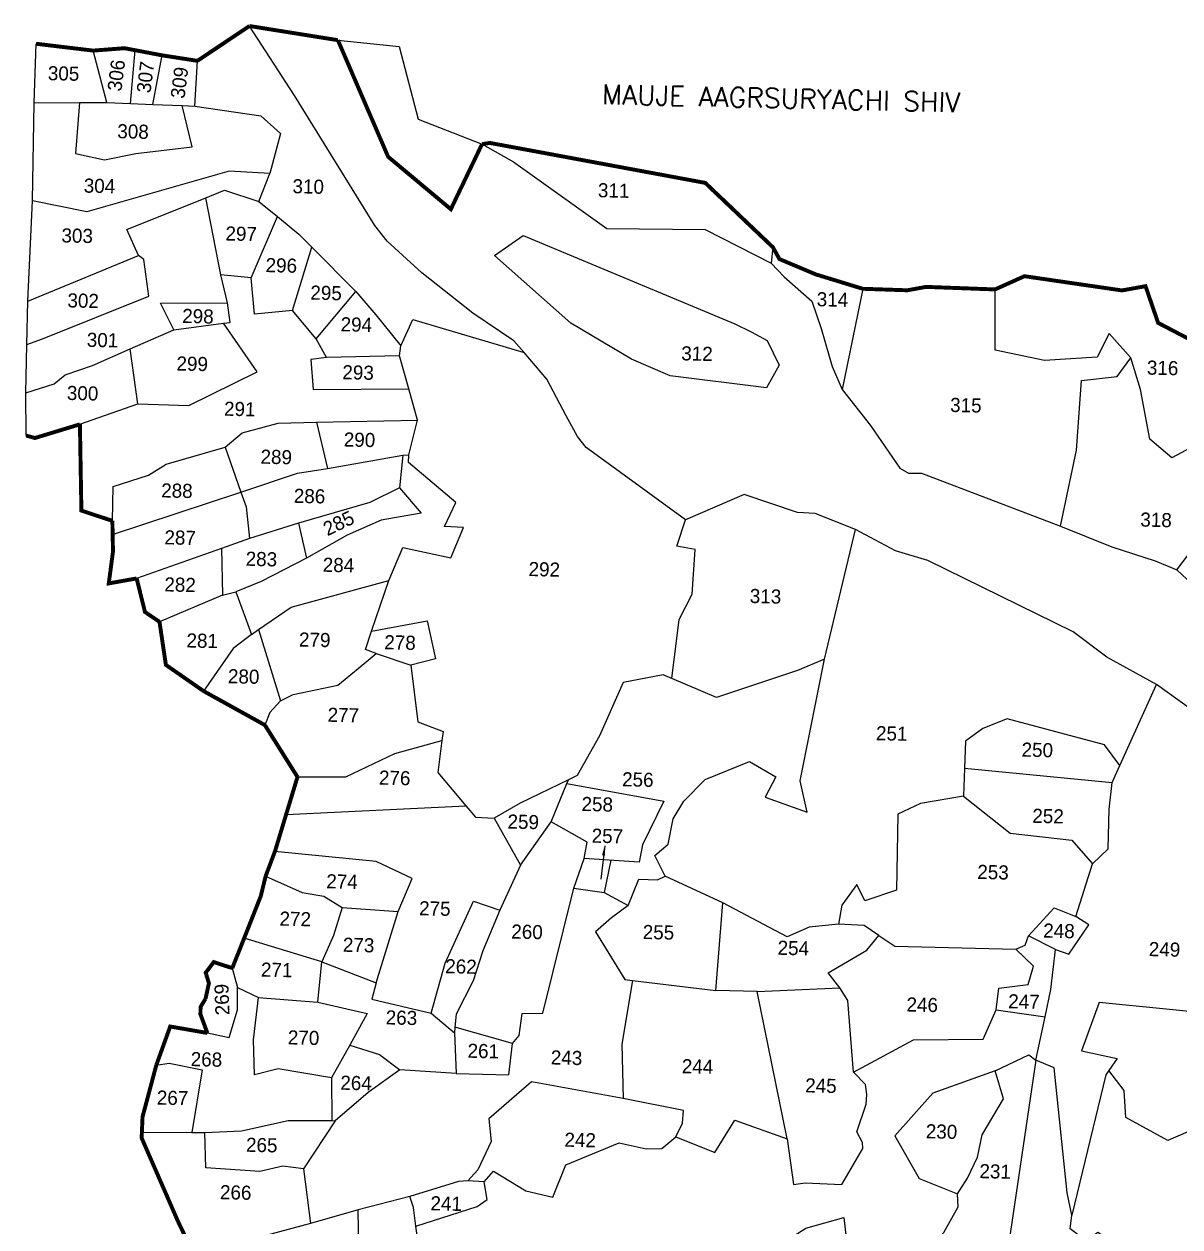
# Model space of a CAD drawing. Header units: metres. Extents: x 275735 to 277151, y 2071709 to 2073657.
# Drawn here: x 275735 to 276339, y 2072525 to 2073154 of the extents above; entities that cross this region are included whole.
import ezdxf
from ezdxf.enums import TextEntityAlignment as Align

# ---------------------------------------------------------------- set-up
doc = ezdxf.new("R2010")
doc.units = ezdxf.units.M
doc.linetypes.add('DASHDOT', pattern=[1, 0.5, -0.25, 0, -0.25])
for name, color, linetype in [('OFF', 1, 'Continuous'), ('POLY_PARCEL', 6, 'Continuous'), ('POLY_WATER', 4, 'Continuous'), ('SYM_ARROW', 1, 'Continuous'), ('TEXT_MAPOUT', 7, 'Continuous'), ('TEXT_PARCEL', 7, 'Continuous'), ('V_BOUND_LINE', 7, 'Continuous'), ('V_BOUND_STREAM_LINE', 7, 'DASHDOT')]:
    doc.layers.add(name, color=color, linetype=linetype)
doc.styles.get("Standard").update_dxf_attribs({"font": 'simplex.shx'})
doc.styles.add('TEXT_MAP', font='', dxfattribs={"height": 1.8})
doc.styles.get('TEXT_MAP').set_extended_font_data('Kruti Dev 050')
doc.dimstyles.get("Standard").update_dxf_attribs({"dimtxt": 0.18, "dimasz": 0.18, "dimexe": 0.18, "dimexo": 0.0625, "dimgap": 0.09, "dimtad": 0, "dimtih": 1, "dimtoh": 1, "dimdec": 4, "dimzin": 0, "dimdsep": 46, "dimtxsty": 'Standard', "dimcen": 0.09, "dimadec": 0, "dimazin": 0, "dimtfac": 1, "dimtdec": 4, "dimtofl": 0, "dimtmove": 0, "dimatfit": 3, "dimfxl": 1, "dimtolj": 1, "dimtzin": 0, "dimarcsym": 0})

# ---------------------------------------------------------------- blocks, each defined once
blk = doc.blocks.new('TEXTARROW')
blk.add_leader([(0.04, -0.01), (8.68, -0.01)], dimstyle='Standard', override={"dimtxt": 2.5, "dimasz": 2.5, "dimexe": 1.25, "dimexo": 0.625, "dimgap": 0.625, "dimtad": 1, "dimtih": 0, "dimtoh": 0, "dimzin": 8, "dimcen": 2.5, "dimtofl": 1})

msp = doc.modelspace()

# ---------------------------------------------------------------- linework, layer by layer
at = {"layer": 'OFF'}
for points in [[(275739.85, 2073112.94), (275740.88, 2073143.78)], [(275739, 2073061.72), (275739.85, 2073112.94)], [(275736.55, 2073009.24), (275739, 2073061.72)], [(275736.12, 2072986.64), (275736.55, 2073009.24)], [(275735.62, 2072961.3), (275736.12, 2072986.64)], [(275735.66, 2072938.99), (275735.62, 2072961.3)]]:
    msp.add_lwpolyline(points, dxfattribs=at)
at = {"layer": 'POLY_PARCEL'}
for points in [[(275777.82, 2073113.15), (275770.74, 2073140.19)], [(275790.34, 2073112.6), (275792.79, 2073140.38)], [(275801.91, 2073112.1), (275806.73, 2073137.73)], [(275823.89, 2073111.14), (275825.23, 2073134.84)], [(275739.85, 2073112.94), (275763.63, 2073113.07)], [(275763.63, 2073113.07), (275761.6, 2073086.34), (275776.66, 2073083.16), (275793.05, 2073086.33), (275822.46, 2073089.9), (275817.27, 2073111.43)], [(275763.63, 2073113.07), (275777.82, 2073113.15)], [(275777.82, 2073113.15), (275790.34, 2073112.6)], [(275790.34, 2073112.6), (275801.91, 2073112.1)], [(275801.91, 2073112.1), (275817.27, 2073111.43)], [(275817.27, 2073111.43), (275823.89, 2073111.14)], [(275823.89, 2073111.14), (275858.38, 2073106.02), (275868.58, 2073096.8), (275863.13, 2073075.89)], [(275863.13, 2073075.89), (275841.87, 2073077.09), (275767.53, 2073055.86), (275739, 2073061.72)], [(275857.29, 2073061.35), (275863.13, 2073075.89)], [(275829.66, 2073063.25), (275839.45, 2073067.2), (275857.29, 2073061.35)], [(275794.44, 2073033.02), (275788.37, 2073046.63), (275829.66, 2073063.25)], [(275837.46, 2073023.02), (275829.66, 2073063.25)], [(275857.29, 2073061.35), (275867.01, 2073053.44)], [(275853.33, 2073021.5), (275867.01, 2073053.44)], [(275867.01, 2073053.44), (275878.26, 2073044.28), (275885, 2073037.5)], [(275874.95, 2073004.37), (275885, 2073037.5)], [(275885, 2073037.5), (275908.08, 2073014.29)], [(276125.98, 2073037.42), (276125.08, 2073029.07)], [(275736.12, 2072986.64), (275744.22, 2072989.48), (275799.84, 2073011.83), (275797.2, 2073031.04), (275794.44, 2073033.02)], [(275736.55, 2073009.24), (275794.44, 2073033.02)], [(275853.33, 2073021.5), (275837.46, 2073023.02)], [(275840.9, 2073008.29), (275837.46, 2073023.02)], [(275874.95, 2073004.37), (275855.13, 2073002.45), (275853.33, 2073021.5)], [(276172.94, 2073015.69), (276162.13, 2072962.96)], [(276313.07, 2072979.62), (276301.67, 2072992.32), (276295.41, 2072980.03), (276267.87, 2072978.2), (276242.1, 2072983.52), (276242.12, 2073015.35)], [(275887.37, 2072989.55), (275908.08, 2073014.29)], [(275908.08, 2073014.29), (275918.44, 2073001.99), (275931.55, 2072985.85)], [(275812.91, 2072994.28), (275805.9, 2073008.15), (275840.9, 2073008.29)], [(275838.94, 2072997.65), (275842.32, 2072998.09), (275840.9, 2073008.29)], [(275887.37, 2072989.55), (275874.95, 2073004.37)], [(275794.07, 2072955.57), (275820.77, 2072954.72), (275856.42, 2072972.34), (275838.94, 2072997.65)], [(275812.91, 2072994.28), (275838.94, 2072997.65)], [(275931.55, 2072985.85), (275937.78, 2072999.66), (275995.93, 2072982.35)], [(275790.01, 2072984.24), (275812.91, 2072994.28)], [(275735.62, 2072961.3), (275750.3, 2072965.94), (275756.08, 2072970.77), (275770.39, 2072975.64), (275790.01, 2072984.24)], [(275794.07, 2072955.57), (275790.01, 2072984.24)], [(275892.73, 2072979.81), (275887.37, 2072989.55)], [(275930.79, 2072980.72), (275931.55, 2072985.85)], [(275892.73, 2072979.81), (275884.56, 2072978.75), (275885.77, 2072963.07), (275935.67, 2072963.38)], [(275930.79, 2072980.72), (275892.73, 2072979.81)], [(275935.67, 2072963.38), (275930.79, 2072980.72)], [(276276.27, 2072891.55), (276284.69, 2072931.25), (276287.28, 2072967.76), (276306, 2072969.82), (276313.07, 2072979.62)], [(276346.61, 2072933.83), (276334.52, 2072927.38), (276323.05, 2072937.1), (276318.17, 2072963.08), (276313.07, 2072979.62)], [(275940.3, 2072946.96), (275935.67, 2072963.38)], [(275763.83, 2072944.84), (275794.07, 2072955.57)], [(275839.67, 2072932.96), (275848.56, 2072940.34), (275867.47, 2072945.5), (275887.45, 2072945.9)], [(275887.45, 2072945.9), (275940.3, 2072946.96)], [(275887.45, 2072945.9), (275893.19, 2072921.66)], [(275935.77, 2072928.84), (275940.3, 2072946.96)], [(275780.8, 2072894.39), (275781.25, 2072912.33), (275799.6, 2072918.29), (275808.95, 2072923.98), (275839.67, 2072932.96)], [(275839.67, 2072932.96), (275847.87, 2072909.38)], [(275893.19, 2072921.66), (275932.57, 2072928.79), (275930.9, 2072911.61)], [(275925.26, 2072863.22), (275932.68, 2072880.52), (275957.65, 2072875.11), (275964.27, 2072890.83), (275954.45, 2072891.5), (275960.32, 2072903.89), (275935.53, 2072924.8), (275935.77, 2072928.84)], [(275932.57, 2072928.79), (275935.77, 2072928.84)], [(276337.16, 2072868.69), (276359.46, 2072898.01), (276358.7, 2072904.28), (276367.24, 2072930.14)], [(275847.87, 2072909.38), (275877.53, 2072919.26), (275893.19, 2072921.66)], [(275780.94, 2072887.24), (275847.87, 2072909.38)], [(275847.87, 2072909.38), (275850.77, 2072901.75), (275852.52, 2072885.16)], [(275930.9, 2072911.61), (275915.33, 2072904.05), (275878.14, 2072893.15)], [(275930.9, 2072911.61), (275942.22, 2072898.38), (275921.34, 2072894.78), (275903.48, 2072886.92), (275882.32, 2072874.89)], [(275878.14, 2072893.15), (275852.52, 2072885.16)], [(275878.14, 2072893.15), (275882.32, 2072874.89)], [(276073.16, 2072812.05), (276076.97, 2072842.77), (276083.84, 2072856.12), (276085.37, 2072879.33), (276075.87, 2072881.14), (276080.34, 2072894.83)], [(276152.91, 2072822.03), (276169.25, 2072889.87)], [(275852.52, 2072885.16), (275837.8, 2072879.96)], [(275837.8, 2072879.96), (275793.48, 2072864.29)], [(275837.8, 2072879.96), (275838.35, 2072855.47)], [(275882.32, 2072874.89), (275858.63, 2072862.69), (275845.3, 2072857.32)], [(275857.15, 2072837.67), (275874.2, 2072849.26), (275925.26, 2072863.22)], [(275916.26, 2072836.7), (275925.26, 2072863.22)], [(275838.35, 2072855.47), (275805.42, 2072841.58)], [(275838.35, 2072855.47), (275845.3, 2072857.32)], [(275845.3, 2072857.32), (275853.53, 2072834.92)], [(275916.26, 2072836.7), (275945.4, 2072842.03), (275949.64, 2072822.25), (275936.73, 2072818.95)], [(275853.53, 2072834.92), (275843.91, 2072827.58), (275828.48, 2072805.37)], [(275853.53, 2072834.92), (275857.15, 2072837.67)], [(275857.15, 2072837.67), (275868.58, 2072800.3)], [(275918.64, 2072825.07), (275913, 2072827.11), (275916.26, 2072836.7)], [(275868.58, 2072800.3), (275875.34, 2072803.62), (275898.63, 2072808.52), (275909.23, 2072817.25), (275918.64, 2072825.07)], [(275918.64, 2072825.07), (275936.73, 2072818.95)], [(276069.69, 2072708.61), (276064.22, 2072719.45), (276071.32, 2072725.45), (276073.81, 2072738.7), (276079.39, 2072747.91), (276090.58, 2072759.18), (276113.86, 2072768.58), (276127.59, 2072760.51), (276121.98, 2072749.91), (276143.87, 2072742.06), (276140.31, 2072758.53), (276152.91, 2072822.03)], [(276152.91, 2072822.03), (276138.86, 2072816.1), (276096.59, 2072801.97), (276073.16, 2072812.05)], [(275936.73, 2072818.95), (275940.52, 2072789.35), (275953.64, 2072784.32), (275953.02, 2072779.56)], [(276073.16, 2072812.05), (276068.73, 2072813.87), (276047.73, 2072809.93), (276035.36, 2072782), (276023.75, 2072761.2), (276019.16, 2072758.98)], [(276307.38, 2072766.47), (276326.55, 2072808.79)], [(275868.58, 2072800.3), (275863, 2072794.28), (275860.48, 2072787.64)], [(276307.38, 2072766.47), (276299.27, 2072777.24), (276248.46, 2072790.96), (276235.79, 2072785.87), (276226.67, 2072779.21), (276226.19, 2072765.15)], [(275877.54, 2072760.51), (275902.82, 2072760.51), (275928.35, 2072772.78), (275953.02, 2072779.56)], [(275953.02, 2072779.56), (275950.84, 2072762.82), (275965.55, 2072745.45)], [(276226.19, 2072765.15), (276225.71, 2072750.55)], [(276226.19, 2072765.15), (276303.29, 2072757.6)], [(276303.29, 2072757.6), (276307.38, 2072766.47)], [(276019.16, 2072758.98), (275993.99, 2072746.79), (275980.32, 2072738.98)], [(276010.06, 2072737.01), (276018.35, 2072757.01)], [(276018.35, 2072757.01), (276019.16, 2072758.98)], [(276018.35, 2072757.01), (276068.96, 2072747.77), (276057.9, 2072724.98), (276056.1, 2072715.88), (276027.32, 2072717.93)], [(276293.04, 2072715.11), (276301.29, 2072722.99), (276301.77, 2072743.6), (276303.29, 2072757.6)], [(275871.62, 2072740.94), (275965.55, 2072745.45)], [(275965.55, 2072745.45), (275970.64, 2072739.44), (275980.32, 2072738.98)], [(276225.71, 2072750.55), (276203.08, 2072746.55), (276191.29, 2072741.14), (276190.67, 2072701.41), (276174.1, 2072695.82), (276169.81, 2072704.29), (276162.09, 2072693.41), (276160.37, 2072683.59)], [(276225.71, 2072750.55), (276250.07, 2072731.16), (276282.28, 2072727.43), (276293.04, 2072715.11)], [(275980.32, 2072738.98), (275994.18, 2072714.31)], [(275994.18, 2072714.31), (276010.06, 2072737.01)], [(276027.32, 2072717.93), (276028.91, 2072726.44), (276010.06, 2072737.01)], [(275930.19, 2072690.12), (275937.45, 2072707.45), (275918.74, 2072716.39), (275865.76, 2072721.59)], [(275994.18, 2072714.31), (275983.25, 2072690.8)], [(276022.04, 2072702.34), (276027.32, 2072717.93)], [(276041.32, 2072716.93), (276037.75, 2072700.13)], [(276284.33, 2072687.52), (276293.04, 2072715.11)], [(275860.89, 2072708.65), (275880.05, 2072700.03), (275891.36, 2072698.11), (275900.92, 2072692.22)], [(276050.3, 2072693.3), (276055.91, 2072707.08), (276065.71, 2072706.66), (276069.69, 2072708.61)], [(276099.85, 2072694.78), (276069.69, 2072708.61)], [(275989.89, 2072621.25), (275993.38, 2072625.31), (275995.02, 2072636.84), (276005.81, 2072636.98), (276022.04, 2072702.34)], [(276022.04, 2072702.34), (276037.75, 2072700.13), (276050.3, 2072693.3)], [(275947.42, 2072637.02), (275954.64, 2072663.09), (275969.58, 2072695.6), (275983.25, 2072690.8)], [(276096.17, 2072648.87), (276099.85, 2072694.78)], [(276160.37, 2072683.59), (276145.02, 2072682.07), (276133.54, 2072676.96), (276099.85, 2072694.78)], [(275900.92, 2072692.22), (275896.32, 2072677.67), (275890.28, 2072663.81)], [(275900.92, 2072692.22), (275930.19, 2072690.12)], [(275918.69, 2072652.81), (275930.19, 2072690.12)], [(275983.25, 2072690.8), (275974.48, 2072669.67), (275969.39, 2072653.95), (275960.47, 2072636.43), (275959.82, 2072629.63)], [(276050.3, 2072693.3), (276041.71, 2072686.83), (276033.31, 2072679.57), (276048.64, 2072654.67), (276052.63, 2072654.18)], [(276259.6, 2072677.42), (276273.07, 2072692.01), (276284.33, 2072687.52)], [(276181.43, 2072677.64), (276173.71, 2072682.91), (276160.37, 2072683.59)], [(276273.78, 2072670.25), (276280.59, 2072667.89), (276291.11, 2072683.18), (276284.33, 2072687.52)], [(275890.28, 2072663.81), (275849.71, 2072676.29)], [(276160.99, 2072650.27), (276154.9, 2072658.06), (276175.18, 2072669.94), (276181.43, 2072677.64)], [(276181.43, 2072677.64), (276189.65, 2072671.98), (276252.96, 2072670.52)], [(276252.96, 2072670.52), (276257.91, 2072672.56), (276259.6, 2072677.42)], [(276273.78, 2072670.25), (276259.6, 2072677.42)], [(276242.62, 2072638.81), (276244.06, 2072650.14), (276259.4, 2072651.95), (276262.17, 2072661.68), (276252.96, 2072670.52)], [(276268.23, 2072635.19), (276271.21, 2072649.39), (276273.78, 2072670.25)], [(275888.14, 2072642.82), (275890.28, 2072663.81)], [(275890.28, 2072663.81), (275918.69, 2072652.81)], [(275843.46, 2072660.58), (275846.22, 2072650.41)], [(275846.21, 2072644.24), (275846.22, 2072650.41)], [(275846.22, 2072650.41), (275857.22, 2072645.19)], [(275918.69, 2072652.81), (275916.37, 2072644.35), (275947.42, 2072637.02)], [(276052.63, 2072654.18), (276047.06, 2072620.89), (276047.78, 2072592.45)], [(276052.63, 2072654.18), (276096.17, 2072648.87)], [(276117.8, 2072648.33), (276160.99, 2072650.27)], [(276168.06, 2072606.13), (276165.2, 2072643.64), (276160.99, 2072650.27)], [(275830.44, 2072626.67), (275841.84, 2072624.27), (275846.19, 2072638.83), (275846.21, 2072644.24)], [(275895.27, 2072603.19), (275867.47, 2072607.85), (275855.11, 2072604.82), (275854.58, 2072623.03), (275857.22, 2072645.19)], [(275857.22, 2072645.19), (275888.14, 2072642.82)], [(276117.8, 2072648.33), (276096.17, 2072648.87)], [(276133.43, 2072571.42), (276117.8, 2072648.33)], [(275888.14, 2072642.82), (275914.02, 2072636.79), (275904.83, 2072620.32)], [(276168.06, 2072606.13), (276199.44, 2072623.05), (276235.93, 2072623.38), (276242.62, 2072638.81)], [(276242.62, 2072638.81), (276268.23, 2072635.19)], [(276393.63, 2072637.12), (276366.6, 2072635.7), (276296.51, 2072642.69), (276287.21, 2072617.35), (276305.95, 2072613.33), (276301.6, 2072607.02)], [(275947.42, 2072637.02), (275959.54, 2072626.76)], [(276263.48, 2072612.52), (276268.23, 2072635.19)], [(275959.82, 2072629.63), (275959.54, 2072626.76)], [(275959.54, 2072626.76), (275960.47, 2072605.47)], [(275989.89, 2072621.25), (275959.82, 2072629.63)], [(275904.83, 2072620.32), (275895.27, 2072603.19)], [(275904.83, 2072620.32), (275920.38, 2072615.37), (275930.95, 2072607.33)], [(275960.47, 2072605.47), (275987.95, 2072604.73), (275989.89, 2072621.25)], [(276242.17, 2072606.83), (276259.83, 2072615.21), (276263.48, 2072612.52)], [(276263.48, 2072612.52), (276245.67, 2072492.16)], [(276282.24, 2072531.41), (276279.82, 2072543.12), (276272.95, 2072608.42), (276263.48, 2072612.52)], [(275803.76, 2072609.89), (275810.55, 2072610.81), (275827.73, 2072607.34), (275822.27, 2072574.66)], [(275930.95, 2072607.33), (275914.55, 2072595.56), (275897.18, 2072580.83)], [(275960.47, 2072605.47), (275930.95, 2072607.33)], [(276133.43, 2072571.42), (276136.7, 2072547.46), (276142.8, 2072548.3), (276162, 2072547.47), (276173.03, 2072566.23), (276172.9, 2072569.37), (276169.89, 2072574.92), (276174.74, 2072589.51), (276175.05, 2072594.6), (276174.39, 2072599.71), (276168.06, 2072606.13)], [(276242.17, 2072606.83), (276209.6, 2072595.14), (276189.68, 2072572.94), (276202.52, 2072550.65), (276222.54, 2072542.59)], [(276222.54, 2072542.59), (276227.74, 2072550.81), (276233, 2072561.81), (276235.3, 2072573.43), (276246.49, 2072592.26), (276242.17, 2072606.83)], [(276301.6, 2072607.02), (276300.08, 2072604.81), (276282.24, 2072531.41)], [(276390.32, 2072594.02), (276371.83, 2072587.47), (276332.38, 2072570.49), (276310.4, 2072582.56), (276309.63, 2072596.54), (276301.6, 2072607.02)], [(275895.27, 2072603.19), (275895.47, 2072580.84)], [(276047.78, 2072592.45), (275999.93, 2072601.2), (275977.46, 2072581.87), (275978.76, 2072569.88), (275971.75, 2072555.15), (275966.52, 2072549.39)], [(276075.2, 2072572.37), (276078.7, 2072579.55), (276079.25, 2072586.2), (276047.78, 2072592.45)], [(275829.16, 2072574.6), (275848.34, 2072575.58), (275872.59, 2072580.93), (275895.47, 2072580.84)], [(276075.2, 2072572.37), (276095.61, 2072564.26), (276106.19, 2072581.07), (276133.43, 2072571.42)], [(275796.22, 2072574.88), (275822.27, 2072574.66)], [(275822.27, 2072574.66), (275829.16, 2072574.6)], [(275897.18, 2072580.83), (275880.75, 2072555.69)], [(275895.47, 2072580.84), (275897.18, 2072580.83)], [(275880.75, 2072555.69), (275869.91, 2072557.12), (275857.78, 2072554.33), (275829.68, 2072556.15), (275829.16, 2072574.6)], [(275975.13, 2072548.8), (275979.97, 2072554.37), (275996.8, 2072544.18), (276011.04, 2072540.91), (276017.79, 2072557.82), (276045.71, 2072569.33), (276059.76, 2072566.07), (276068, 2072566.27), (276075.2, 2072572.37)], [(275880.75, 2072555.69), (275884.35, 2072527.01)], [(275966.52, 2072549.39), (275961.61, 2072549.11), (275936.31, 2072541.27)], [(275939.43, 2072525.67), (275971.5, 2072535.95), (275976.69, 2072539.55), (275975.13, 2072548.8)], [(275975.13, 2072548.8), (275966.52, 2072549.39)], [(275936.31, 2072541.27), (275909.33, 2072534.21)], [(275939.43, 2072525.67), (275938.09, 2072535.5), (275936.31, 2072541.27)], [(276196.11, 2072504.61), (276215.3, 2072522.34), (276222.75, 2072535.73), (276222.54, 2072542.59)], [(275909.33, 2072534.21), (275884.35, 2072527.01)], [(275888.52, 2072449.48), (275904.43, 2072456.41), (275910.06, 2072482.57), (275909.33, 2072534.21)], [(276291.44, 2072443.17), (276287.65, 2072449.85), (276303.45, 2072489.74), (276305.85, 2072515.94), (276295.86, 2072522.38), (276289.87, 2072517.78), (276281.35, 2072524.35), (276282.24, 2072531.41)], [(275884.35, 2072527.01), (275847.47, 2072517.22), (275823.18, 2072512.52)], [(275946.53, 2072395.66), (275946.83, 2072405.36), (275944.32, 2072410.92), (275932.45, 2072424.82), (275936.85, 2072429.02), (275928.77, 2072431.11), (275933.54, 2072472.35), (275933.56, 2072494.97), (275943.2, 2072498.09), (275939.43, 2072525.67)], [(276075.5, 2072477.99), (276078.07, 2072485.28), (276107.13, 2072511.38), (276122.58, 2072515.32), (276134.46, 2072518.98), (276143.21, 2072524.58), (276163, 2072530.3), (276167, 2072496.93)]]:
    msp.add_lwpolyline(points, dxfattribs=at)
at = {"layer": 'POLY_WATER'}
for points in [[(275995.93, 2072982.35), (275990.69, 2072988.44), (275969.17, 2073002.94), (275942.58, 2073023.96), (275924.44, 2073040.52), (275917.98, 2073048.74), (275876, 2073116.75), (275852.42, 2073153.05)], [(275898.66, 2073145.65), (275930.63, 2073142.31), (275940.57, 2073104.43), (275974, 2073091.31)], [(275974, 2073091.31), (275990.51, 2073082), (276039.17, 2073047.15), (276090.59, 2073046.62), (276125.08, 2073029.07), (276131.97, 2073021.98), (276146.41, 2073009.3), (276151.3, 2072994.95), (276157.02, 2072975.12), (276162.13, 2072962.96)], [(275980.55, 2073033.14), (275995.57, 2073043.5), (276106.06, 2072997.45), (276114.66, 2072993.17), (276122.99, 2072988.63), (276129.22, 2072975.7), (276122.69, 2072963.89), (276072.24, 2072970.22), (276052.03, 2072978.84), (276020.36, 2072997.79), (275980.55, 2073033.14)], [(276080.34, 2072894.83), (276028.42, 2072932.64), (276023.81, 2072938.45), (276017.88, 2072949.26), (276007.87, 2072968.49), (275995.93, 2072982.35)], [(276162.13, 2072962.96), (276177.01, 2072944.17), (276192.41, 2072921.97), (276196.86, 2072919.26), (276203.75, 2072919.34), (276276.27, 2072891.55)], [(276169.25, 2072889.87), (276148.11, 2072898.26), (276138.86, 2072898.71), (276111.05, 2072908.13), (276080.34, 2072894.83)], [(276326.55, 2072808.79), (276300.52, 2072823.16), (276283.01, 2072836.38), (276207.03, 2072873.57), (276190.05, 2072878.71), (276169.25, 2072889.87)], [(276276.27, 2072891.55), (276303.23, 2072880.87), (276325.86, 2072873.46), (276337.16, 2072868.69)], [(276337.16, 2072868.69), (276347.62, 2072858.95), (276393.5, 2072815.79), (276451.49, 2072766.03), (276478.16, 2072744.42), (276483.33, 2072742.16), (276489.34, 2072735.14), (276508.69, 2072719.27), (276528.89, 2072709.54), (276583.07, 2072686.65), (276592.45, 2072681.45)], [(276397.02, 2072758.12), (276326.55, 2072808.79)]]:
    msp.add_lwpolyline(points, dxfattribs=at)
at = {"layer": 'V_BOUND_LINE', "const_width": 2.05}
for points in [[(275825.23, 2073134.84), (275852.42, 2073153.05)], [(275740.88, 2073143.78), (275770.74, 2073140.19)], [(275770.74, 2073140.19), (275787.15, 2073141.45), (275792.79, 2073140.38)], [(275792.79, 2073140.38), (275806.73, 2073137.73)], [(275806.73, 2073137.73), (275825.23, 2073134.84)], [(275974, 2073091.31), (275978.08, 2073091.93), (276090.66, 2073071.05), (276125.98, 2073037.42), (276129.43, 2073031.22), (276148.29, 2073023.27), (276172.94, 2073015.69)], [(276242.12, 2073015.35), (276257.46, 2073022.27), (276308.43, 2073014.83), (276320.76, 2073017.05), (276327.34, 2072997.86), (276344.02, 2072989.15)], [(276172.94, 2073015.69), (276196.23, 2073014.9), (276206.05, 2073016.68), (276242.12, 2073015.35)], [(275763.83, 2072944.84), (275740.31, 2072937.68), (275735.66, 2072938.99)], [(275780.8, 2072894.39), (275764.6, 2072899.74), (275763.83, 2072944.84)], [(275780.94, 2072887.24), (275780.8, 2072894.39)], [(275793.48, 2072864.29), (275778.91, 2072861.68), (275781.11, 2072878.29), (275780.94, 2072887.24)], [(275805.42, 2072841.58), (275797.83, 2072846.74), (275793.48, 2072864.29)], [(275828.48, 2072805.37), (275808.76, 2072819.08), (275805.42, 2072841.58)], [(275860.48, 2072787.64), (275828.48, 2072805.37)], [(275877.54, 2072760.51), (275860.48, 2072787.64)], [(275871.62, 2072740.94), (275877.54, 2072760.51)], [(275865.76, 2072721.59), (275871.62, 2072740.94)], [(275860.89, 2072708.65), (275865.76, 2072721.59)], [(275849.71, 2072676.29), (275858.38, 2072698.29), (275860.89, 2072708.65)], [(275843.46, 2072660.58), (275849.71, 2072676.29)], [(275829.48, 2072644.56), (275831.26, 2072652.7), (275829.57, 2072658.18), (275833.78, 2072663.74), (275843.46, 2072660.58)], [(275830.44, 2072626.67), (275826.81, 2072636.49), (275826.9, 2072640.34), (275829.48, 2072644.56)], [(275803.76, 2072609.89), (275811.02, 2072630.06), (275830.44, 2072626.67)], [(275796.22, 2072574.88), (275796.57, 2072582.87), (275803.76, 2072609.89)], [(275823.18, 2072512.52), (275822, 2072513.76), (275815.03, 2072528.3), (275796.09, 2072571.78), (275796.22, 2072574.88)]]:
    msp.add_lwpolyline(points, dxfattribs=at)
at = {"layer": 'V_BOUND_STREAM_LINE', "ltscale": 10, "const_width": 2.05, "flags": 128}
for points in [[(275852.42, 2073153.05), (275898.66, 2073145.65)], [(275898.66, 2073145.65), (275924.92, 2073084.69), (275957.69, 2073057.29), (275974, 2073091.31)]]:
    msp.add_lwpolyline(points, dxfattribs=at)

# ---------------------------------------------------------------- block references
at = {"layer": 'SYM_ARROW', "xscale": 2.046855973522788, "yscale": 2.046855973522788, "zscale": 2.046855973522788, "rotation": 263.2362655198282}
msp.add_blockref('TEXTARROW', (276038.15, 2072724.66), dxfattribs=at)

# ---------------------------------------------------------------- texts
at = {"layer": 'TEXT_MAPOUT'}
msp.add_text('MAUJE AAGRSURYACHI SHIV', height=10.2343, rotation=358.67972, dxfattribs=at).set_placement((276036.56, 2073112.29))
at = {"layer": 'TEXT_PARCEL', "style": 'TEXT_MAP'}
for s, rotation, p in [('306', 82.77017, (275782.84, 2073127.25)), ('307', 82.77017, (275798.06, 2073126.31)), ('305', 358.67972, (275755.3, 2073128.25)), ('309', 82.77017, (275815.84, 2073123.44)), ('308', 358.67972, (275791.61, 2073097.92)), ('304', 358.67972, (275774.07, 2073069.47)), ('310', 358.67972, (275883.16, 2073069.17)), ('311', 358.67972, (276042.78, 2073067.07)), ('303', 358.67972, (275762.41, 2073043.45)), ('297', 358.67972, (275848.13, 2073044.45)), ('296', 358.67972, (275869.11, 2073027.92)), ('295', 358.67972, (275892.5, 2073013.53)), ('302', 358.67972, (275765.54, 2073009.48)), ('314', 358.67972, (276157.14, 2073010.09)), ('298', 358.67972, (275825.53, 2073001.36)), ('294', 358.67972, (275908.32, 2072996.98)), ('301', 358.67972, (275775.65, 2072988.88)), ('312', 358.67972, (276086.34, 2072981.8)), ('299', 358.67972, (275822.53, 2072976.49)), ('316', 358.67972, (276329.69, 2072974.34)), ('293', 358.67972, (275909.23, 2072971.93)), ('300', 358.67972, (275765.23, 2072961.11)), ('315', 358.67972, (276226.87, 2072954.83)), ('291', 358.67972, (275847.39, 2072952.85)), ('290', 358.67972, (275909.97, 2072936.77)), ('289', 358.67972, (275866.45, 2072927.78)), ('288', 358.67972, (275814.54, 2072910.15)), ('286', 358.67972, (275883.84, 2072907.32)), ('285', 25.69708, (275899.02, 2072893.19)), ('318', 358.67972, (276326.27, 2072894.91)), ('287', 358.67972, (275816.23, 2072885.62)), ('283', 358.67972, (275858.69, 2072874.42)), ('284', 358.67972, (275898.97, 2072871.28)), ('292', 358.67972, (276006.55, 2072869.04)), ('282', 358.67972, (275816.2, 2072861.02)), ('313', 358.67972, (276122.16, 2072854.96)), ('281', 358.67972, (275827.76, 2072831.72)), ('279', 358.67972, (275886.57, 2072832.2)), ('278', 358.67972, (275931.14, 2072830.79)), ('280', 358.67972, (275849.42, 2072813.03)), ('277', 358.67972, (275901.5, 2072792.92)), ('251', 358.67972, (276188.12, 2072783.24)), ('250', 358.67972, (276264.21, 2072774.65)), ('276', 358.67972, (275928.35, 2072760.01)), ('256', 358.67972, (276055.43, 2072759.14)), ('258', 358.67972, (276034.22, 2072746.24)), ('259', 358.67972, (275995.54, 2072737.05)), ('252', 358.67972, (276269.82, 2072740.05)), ('257', 358.67972, (276039.53, 2072729.66)), ('253', 358.67972, (276241.07, 2072710.74)), ('274', 358.67972, (275900.83, 2072705.89)), ('275', 358.67972, (275949.33, 2072691.74)), ('272', 358.67972, (275876.39, 2072686.35)), ('260', 358.67972, (275997.52, 2072679.55)), ('255', 358.67972, (276066.21, 2072679.31)), ('248', 358.67972, (276275.53, 2072680.06)), ('273', 358.67972, (275909.49, 2072672.64)), ('254', 358.67972, (276136.69, 2072671.06)), ('249', 358.67972, (276330.7, 2072670.37)), ('271', 358.67972, (275866.68, 2072659.71)), ('262', 358.67972, (275962.99, 2072661.43)), ('269', 92.14999, (275838.05, 2072644.13)), ('246', 358.67972, (276204.07, 2072641.43)), ('247', 358.67972, (276257.23, 2072643.15)), ('263', 358.67972, (275931.89, 2072634.67)), ('270', 358.67972, (275880.73, 2072624.22)), ('261', 358.67972, (275974.66, 2072617.24)), ('268', 358.67972, (275829.97, 2072612.87)), ('243', 358.67972, (276018.17, 2072613.74)), ('244', 358.67972, (276086.63, 2072609.21)), ('264', 358.67972, (275908.17, 2072600.52)), ('245', 358.67972, (276151.11, 2072599.14)), ('267', 358.67972, (275812.26, 2072592.75)), ('242', 358.67972, (276025.3, 2072570.79)), ('230', 358.67972, (276214.15, 2072575.14)), ('265', 358.67972, (275858.87, 2072568.09)), ('231', 358.67972, (276242.19, 2072554.31)), ('266', 358.67972, (275845.26, 2072543.32)), ('241', 358.67972, (275955.27, 2072537.55))]:
    msp.add_text(s, height=7.369, rotation=rotation, dxfattribs=at).set_placement(p, align=Align.MIDDLE)

doc.saveas('drawing.dxf')
